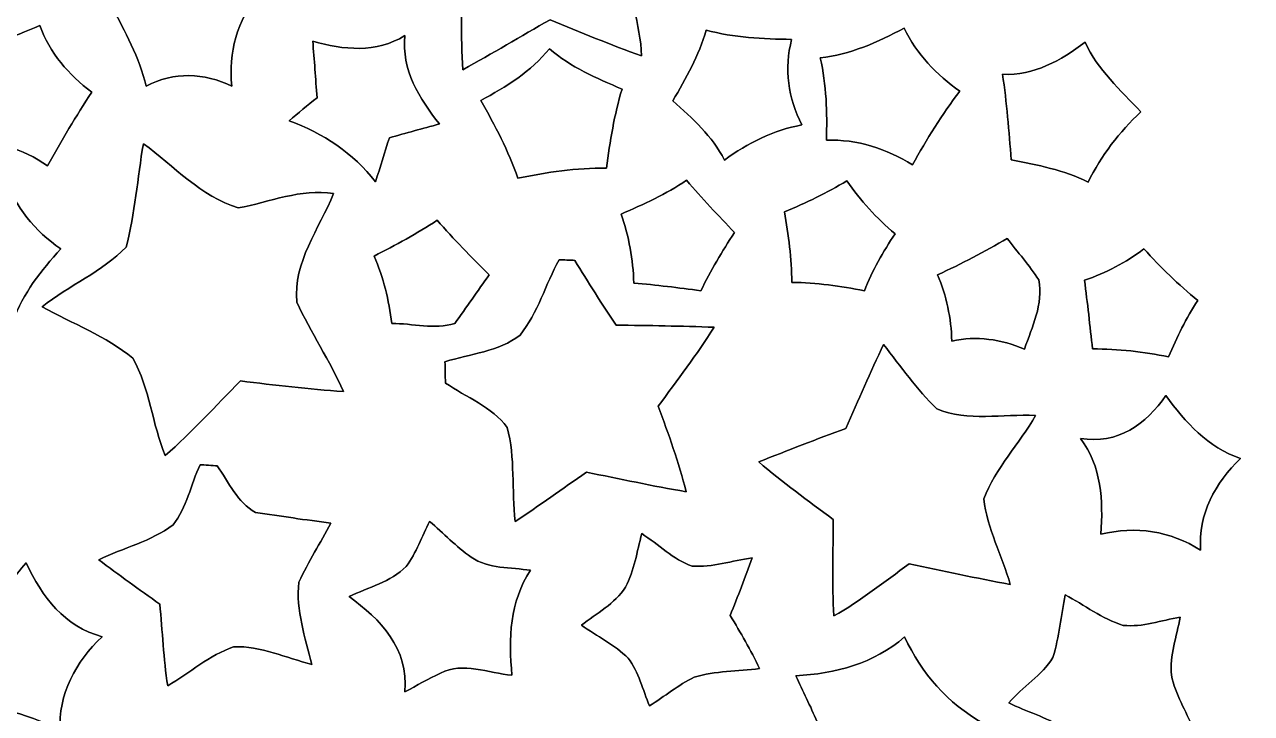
# Model space of a CAD drawing. Header units: centimetres. Extents: x -16.8 to 16.8, y -16.7 to 16.7.
# Drawn here: x -1.34 to 5.19, y -13.62 to -9.95 of the extents above; entities that cross this region are included whole.
import ezdxf

# ---------------------------------------------------------------- set-up
doc = ezdxf.new("R2010")
doc.units = ezdxf.units.CM
doc.header["$MEASUREMENT"] = 0
doc.layers.add('Layer 1', color=7, linetype='Continuous')

msp = doc.modelspace()

# ---------------------------------------------------------------- linework, layer by layer
at = {"layer": 'Layer 1', "color": 7}
for points, knots in [([(-16.77458, 16.66875), (-16.77458, 16.66875), (16.77458, 16.66875), (16.77458, 16.66875), (16.77458, 16.66875), (16.77458, 16.66875), (16.77458, -16.66875), (16.77458, -16.66875), (16.77458, -16.66875), (16.77458, -16.66875), (-16.77458, -16.66875), (-16.77458, -16.66875), (-16.77458, -16.66875), (-16.77458, -16.66875), (-16.77458, 16.66875), (-16.77458, 16.66875), (-16.77458, 16.66875), (-16.77458, 16.66875), (-16.77458, 16.66875), (-16.77458, 16.66875)], [0, 0, 0, 0, 0.1666667, 0.1666667, 0.1666667, 0.1666667, 0.3333333, 0.3333333, 0.3333333, 0.3333333, 0.5, 0.5, 0.5, 0.5, 0.6666667, 0.6666667, 0.6666667, 0.6666667, 1, 1, 1, 1]), ([(1.32362, -8.69809), (1.26189, -8.8579), (1.2005, -9.01771), (1.13947, -9.17787), (1.13947, -9.17787), (0.96837, -9.22091), (0.79375, -9.25654), (0.63324, -9.33168), (0.63324, -9.33168), (0.75283, -9.43963), (0.87383, -9.54687), (0.99483, -9.65412), (0.99483, -9.65412), (0.99378, -9.83227), (0.98425, -10.01254), (0.99766, -10.19104), (0.99766, -10.19104), (1.15429, -10.10567), (1.30634, -10.01254), (1.46191, -9.92505), (1.46191, -9.92505), (1.62313, -9.99102), (1.78435, -10.05946), (1.9491, -10.11767), (1.9491, -10.11767), (1.94239, -9.94763), (1.87784, -9.78641), (1.8669, -9.61778), (1.8669, -9.61778), (1.92229, -9.44562), (2.07398, -9.32639), (2.17346, -9.18034), (2.17346, -9.18034), (1.99919, -9.15353), (1.81328, -9.16623), (1.64818, -9.10766), (1.64818, -9.10766), (1.51412, -8.99442), (1.45239, -8.81839), (1.32362, -8.69809), (1.32362, -8.69809), (1.32362, -8.69809), (1.32362, -8.69809), (1.32362, -8.69809)], [0, 0, 0, 0, 0.0833333, 0.0833333, 0.0833333, 0.0833333, 0.1666667, 0.1666667, 0.1666667, 0.1666667, 0.25, 0.25, 0.25, 0.25, 0.3333333, 0.3333333, 0.3333333, 0.3333333, 0.4166667, 0.4166667, 0.4166667, 0.4166667, 0.5, 0.5, 0.5, 0.5, 0.5833333, 0.5833333, 0.5833333, 0.5833333, 0.6666667, 0.6666667, 0.6666667, 0.6666667, 0.75, 0.75, 0.75, 0.75, 0.8333333, 0.8333333, 0.8333333, 0.8333333, 1, 1, 1, 1]), ([(-0.87277, -9.85026), (-0.80045, -9.98855), (-0.72461, -10.12472), (-0.68792, -10.27853), (-0.68792, -10.27853), (-0.54081, -10.20057), (-0.37959, -10.20763), (-0.23142, -10.27924), (-0.23142, -10.27924), (-0.25329, -10.10038), (-0.20073, -9.92999), (-0.09313, -9.78676), (-0.09313, -9.78676), (-0.25788, -9.75536), (-0.41804, -9.69257), (-0.51894, -9.55075), (-0.51894, -9.55075), (-0.60219, -9.68693), (-0.72602, -9.78853), (-0.87277, -9.85026), (-0.87277, -9.85026), (-0.87277, -9.85026), (-0.87277, -9.85026), (-0.87277, -9.85026)], [0, 0, 0, 0, 0.1428571, 0.1428571, 0.1428571, 0.1428571, 0.2857143, 0.2857143, 0.2857143, 0.2857143, 0.4285714, 0.4285714, 0.4285714, 0.4285714, 0.5714286, 0.5714286, 0.5714286, 0.5714286, 0.7142857, 0.7142857, 0.7142857, 0.7142857, 1, 1, 1, 1]), ([(-1.69933, -10.11237), (-1.67111, -10.27853), (-1.66511, -10.44646), (-1.65806, -10.61473), (-1.65806, -10.61473), (-1.49931, -10.55582), (-1.34444, -10.6105), (-1.21214, -10.70328), (-1.21214, -10.70328), (-1.13983, -10.56816), (-1.0601, -10.43834), (-0.97719, -10.31028), (-0.97719, -10.31028), (-1.10031, -10.21856), (-1.20227, -10.10144), (-1.25413, -9.95539), (-1.25413, -9.95539), (-1.39806, -10.0203), (-1.54834, -10.06828), (-1.69933, -10.11237), (-1.69933, -10.11237), (-1.69933, -10.11237), (-1.69933, -10.11237), (-1.69933, -10.11237)], [0, 0, 0, 0, 0.1428571, 0.1428571, 0.1428571, 0.1428571, 0.2857143, 0.2857143, 0.2857143, 0.2857143, 0.4285714, 0.4285714, 0.4285714, 0.4285714, 0.5714286, 0.5714286, 0.5714286, 0.5714286, 0.7142857, 0.7142857, 0.7142857, 0.7142857, 1, 1, 1, 1]), ([(2.292, -9.98044), (2.25566, -10.1159), (2.18369, -10.2362), (2.11526, -10.3572), (2.11526, -10.3572), (2.22003, -10.44998), (2.32516, -10.54488), (2.38972, -10.67223), (2.38972, -10.67223), (2.51354, -10.58228), (2.65077, -10.51278), (2.80247, -10.48526), (2.80247, -10.48526), (2.72838, -10.34344), (2.70686, -10.18505), (2.74743, -10.02982), (2.74743, -10.02982), (2.59433, -10.02806), (2.44052, -10.0203), (2.292, -9.98044), (2.292, -9.98044), (2.292, -9.98044), (2.292, -9.98044), (2.292, -9.98044)], [0, 0, 0, 0, 0.1428571, 0.1428571, 0.1428571, 0.1428571, 0.2857143, 0.2857143, 0.2857143, 0.2857143, 0.4285714, 0.4285714, 0.4285714, 0.4285714, 0.5714286, 0.5714286, 0.5714286, 0.5714286, 0.7142857, 0.7142857, 0.7142857, 0.7142857, 1, 1, 1, 1]), ([(2.89948, -10.1286), (2.9337, -10.27183), (2.93652, -10.42), (2.93264, -10.56675), (2.93264, -10.56675), (3.09704, -10.56005), (3.25296, -10.61332), (3.3909, -10.69799), (3.3909, -10.69799), (3.46639, -10.56181), (3.54683, -10.42811), (3.64278, -10.3057), (3.64278, -10.3057), (3.51931, -10.21715), (3.41136, -10.10885), (3.34645, -9.96985), (3.34645, -9.96985), (3.20569, -10.04464), (3.05929, -10.11096), (2.89948, -10.1286), (2.89948, -10.1286), (2.89948, -10.1286), (2.89948, -10.1286), (2.89948, -10.1286)], [0, 0, 0, 0, 0.1428571, 0.1428571, 0.1428571, 0.1428571, 0.2857143, 0.2857143, 0.2857143, 0.2857143, 0.4285714, 0.4285714, 0.4285714, 0.4285714, 0.5714286, 0.5714286, 0.5714286, 0.5714286, 0.7142857, 0.7142857, 0.7142857, 0.7142857, 1, 1, 1, 1]), ([(0.19861, -10.03864), (0.20779, -10.14024), (0.21308, -10.23691), (0.22154, -10.34027), (0.22154, -10.34027), (0.17145, -10.38084), (0.12171, -10.42176), (0.07267, -10.46374), (0.07267, -10.46374), (0.25471, -10.52936), (0.41346, -10.63484), (0.53305, -10.78794), (0.53305, -10.78794), (0.55774, -10.70963), (0.58208, -10.63166), (0.60642, -10.5537), (0.60642, -10.5537), (0.69462, -10.5283), (0.78387, -10.50502), (0.87277, -10.47997), (0.87277, -10.47997), (0.76588, -10.34486), (0.67063, -10.1914), (0.68862, -10.00936), (0.68862, -10.00936), (0.53799, -10.10461), (0.3623, -10.08627), (0.19861, -10.03864), (0.19861, -10.03864), (0.19861, -10.03864), (0.19861, -10.03864), (0.19861, -10.03864)], [0, 0, 0, 0, 0.1111111, 0.1111111, 0.1111111, 0.1111111, 0.2222222, 0.2222222, 0.2222222, 0.2222222, 0.3333333, 0.3333333, 0.3333333, 0.3333333, 0.4444444, 0.4444444, 0.4444444, 0.4444444, 0.5555556, 0.5555556, 0.5555556, 0.5555556, 0.6666667, 0.6666667, 0.6666667, 0.6666667, 0.7777778, 0.7777778, 0.7777778, 0.7777778, 1, 1, 1, 1]), ([(3.86997, -10.21539), (3.8922, -10.36638), (3.90419, -10.51877), (3.91654, -10.67153), (3.91654, -10.67153), (4.05553, -10.69869), (4.19735, -10.72444), (4.32506, -10.78971), (4.32506, -10.78971), (4.39667, -10.6493), (4.4898, -10.52195), (4.60657, -10.41576), (4.60657, -10.41576), (4.49721, -10.30041), (4.37762, -10.1914), (4.30883, -10.04499), (4.30883, -10.04499), (4.18112, -10.1413), (4.03754, -10.22385), (3.86997, -10.21539), (3.86997, -10.21539), (3.86997, -10.21539), (3.86997, -10.21539), (3.86997, -10.21539)], [0, 0, 0, 0, 0.1428571, 0.1428571, 0.1428571, 0.1428571, 0.2857143, 0.2857143, 0.2857143, 0.2857143, 0.4285714, 0.4285714, 0.4285714, 0.4285714, 0.5714286, 0.5714286, 0.5714286, 0.5714286, 0.7142857, 0.7142857, 0.7142857, 0.7142857, 1, 1, 1, 1]), ([(1.09291, -10.35544), (1.16875, -10.48808), (1.24072, -10.6232), (1.29011, -10.76925), (1.29011, -10.76925), (1.44498, -10.73609), (1.60232, -10.71421), (1.76142, -10.71492), (1.76142, -10.71492), (1.78118, -10.57275), (1.8034, -10.43129), (1.84467, -10.29406), (1.84467, -10.29406), (1.7078, -10.23691), (1.57198, -10.17693), (1.45838, -10.07992), (1.45838, -10.07992), (1.35961, -10.20022), (1.22872, -10.28277), (1.09291, -10.35544), (1.09291, -10.35544), (1.09291, -10.35544), (1.09291, -10.35544), (1.09291, -10.35544)], [0, 0, 0, 0, 0.1428571, 0.1428571, 0.1428571, 0.1428571, 0.2857143, 0.2857143, 0.2857143, 0.2857143, 0.4285714, 0.4285714, 0.4285714, 0.4285714, 0.5714286, 0.5714286, 0.5714286, 0.5714286, 0.7142857, 0.7142857, 0.7142857, 0.7142857, 1, 1, 1, 1]), ([(-0.70273, -10.5851), (-0.73413, -10.76784), (-0.74648, -10.95587), (-0.79481, -11.13543), (-0.79481, -11.13543), (-0.92181, -11.26702), (-1.09855, -11.33934), (-1.24107, -11.45364), (-1.24107, -11.45364), (-1.08056, -11.54324), (-0.90135, -11.60992), (-0.75812, -11.72739), (-0.75812, -11.72739), (-0.66887, -11.88755), (-0.65581, -12.07735), (-0.58667, -12.24597), (-0.58667, -12.24597), (-0.44485, -12.12144), (-0.31821, -11.98174), (-0.18556, -11.84804), (-0.18556, -11.84804), (-0.00353, -11.87168), (0.17851, -11.89214), (0.36195, -11.90449), (0.36195, -11.90449), (0.29069, -11.74009), (0.18697, -11.59087), (0.1143, -11.42824), (0.1143, -11.42824), (0.09384, -11.2141), (0.23424, -11.03912), (0.30903, -10.85074), (0.30903, -10.85074), (0.13511, -10.82181), (-0.02999, -10.89731), (-0.19791, -10.92659), (-0.19791, -10.92659), (-0.39617, -10.86485), (-0.5401, -10.70504), (-0.70273, -10.5851), (-0.70273, -10.5851), (-0.70273, -10.5851), (-0.70273, -10.5851), (-0.70273, -10.5851)], [0, 0, 0, 0, 0.0833333, 0.0833333, 0.0833333, 0.0833333, 0.1666667, 0.1666667, 0.1666667, 0.1666667, 0.25, 0.25, 0.25, 0.25, 0.3333333, 0.3333333, 0.3333333, 0.3333333, 0.4166667, 0.4166667, 0.4166667, 0.4166667, 0.5, 0.5, 0.5, 0.5, 0.5833333, 0.5833333, 0.5833333, 0.5833333, 0.6666667, 0.6666667, 0.6666667, 0.6666667, 0.75, 0.75, 0.75, 0.75, 0.8333333, 0.8333333, 0.8333333, 0.8333333, 1, 1, 1, 1]), ([(-1.65453, -10.9474), (-1.72932, -10.93682), (-1.80411, -10.92623), (-1.87889, -10.91671), (-1.87889, -10.91671), (-1.85808, -11.09627), (-1.85491, -11.2776), (-1.87325, -11.45752), (-1.87325, -11.45752), (-1.79776, -11.43388), (-1.72261, -11.40919), (-1.64747, -11.38414), (-1.64747, -11.38414), (-1.56563, -11.43494), (-1.48308, -11.48503), (-1.39735, -11.52948), (-1.39735, -11.52948), (-1.34267, -11.38167), (-1.24672, -11.25961), (-1.14229, -11.14531), (-1.14229, -11.14531), (-1.28023, -11.05182), (-1.38465, -10.91988), (-1.43933, -10.76219), (-1.43933, -10.76219), (-1.51271, -10.82216), (-1.58256, -10.88566), (-1.65453, -10.9474), (-1.65453, -10.9474), (-1.65453, -10.9474), (-1.65453, -10.9474), (-1.65453, -10.9474)], [0, 0, 0, 0, 0.1111111, 0.1111111, 0.1111111, 0.1111111, 0.2222222, 0.2222222, 0.2222222, 0.2222222, 0.3333333, 0.3333333, 0.3333333, 0.3333333, 0.4444444, 0.4444444, 0.4444444, 0.4444444, 0.5555556, 0.5555556, 0.5555556, 0.5555556, 0.6666667, 0.6666667, 0.6666667, 0.6666667, 0.7777778, 0.7777778, 0.7777778, 0.7777778, 1, 1, 1, 1]), ([(1.83938, -10.95975), (1.88172, -11.07757), (1.90288, -11.20175), (1.90782, -11.32699), (1.90782, -11.32699), (2.02636, -11.33792), (2.14595, -11.35133), (2.26413, -11.36862), (2.26413, -11.36862), (2.3174, -11.26137), (2.37666, -11.1573), (2.44404, -11.05853), (2.44404, -11.05853), (2.35726, -10.96716), (2.27048, -10.87579), (2.18828, -10.78018), (2.18828, -10.78018), (2.07927, -10.85321), (1.95968, -10.90824), (1.83938, -10.95975), (1.83938, -10.95975), (1.83938, -10.95975), (1.83938, -10.95975), (1.83938, -10.95975)], [0, 0, 0, 0, 0.1428571, 0.1428571, 0.1428571, 0.1428571, 0.2857143, 0.2857143, 0.2857143, 0.2857143, 0.4285714, 0.4285714, 0.4285714, 0.4285714, 0.5714286, 0.5714286, 0.5714286, 0.5714286, 0.7142857, 0.7142857, 0.7142857, 0.7142857, 1, 1, 1, 1]), ([(2.70898, -10.9474), (2.73156, -11.07158), (2.74673, -11.19681), (2.74884, -11.32346), (2.74884, -11.32346), (2.87867, -11.32487), (3.00743, -11.34357), (3.13514, -11.36826), (3.13514, -11.36826), (3.17676, -11.26067), (3.23427, -11.16048), (3.29777, -11.06452), (3.29777, -11.06452), (3.2004, -10.98162), (3.11326, -10.88813), (3.0413, -10.78265), (3.0413, -10.78265), (2.93511, -10.84615), (2.82399, -10.90154), (2.70898, -10.9474), (2.70898, -10.9474), (2.70898, -10.9474), (2.70898, -10.9474), (2.70898, -10.9474)], [0, 0, 0, 0, 0.1428571, 0.1428571, 0.1428571, 0.1428571, 0.2857143, 0.2857143, 0.2857143, 0.2857143, 0.4285714, 0.4285714, 0.4285714, 0.4285714, 0.5714286, 0.5714286, 0.5714286, 0.5714286, 0.7142857, 0.7142857, 0.7142857, 0.7142857, 1, 1, 1, 1]), ([(0.52564, -11.18341), (0.57432, -11.29771), (0.60466, -11.41801), (0.61948, -11.54218), (0.61948, -11.54218), (0.73025, -11.54148), (0.84702, -11.57605), (0.95426, -11.54218), (0.95426, -11.54218), (1.01776, -11.45681), (1.07597, -11.36932), (1.13771, -11.28289), (1.13771, -11.28289), (1.04281, -11.18799), (0.94827, -11.0938), (0.86078, -10.99256), (0.86078, -10.99256), (0.75424, -11.06487), (0.63994, -11.12414), (0.52564, -11.18341), (0.52564, -11.18341), (0.52564, -11.18341), (0.52564, -11.18341), (0.52564, -11.18341)], [0, 0, 0, 0, 0.1428571, 0.1428571, 0.1428571, 0.1428571, 0.2857143, 0.2857143, 0.2857143, 0.2857143, 0.4285714, 0.4285714, 0.4285714, 0.4285714, 0.5714286, 0.5714286, 0.5714286, 0.5714286, 0.7142857, 0.7142857, 0.7142857, 0.7142857, 1, 1, 1, 1]), ([(3.5246, -11.28324), (3.57258, -11.39472), (3.59586, -11.51467), (3.6001, -11.63602), (3.6001, -11.63602), (3.73062, -11.60639), (3.86362, -11.62685), (3.98639, -11.67871), (3.98639, -11.67871), (4.02731, -11.56018), (4.08728, -11.44058), (4.06259, -11.31076), (4.06259, -11.31076), (4.01249, -11.23244), (3.95041, -11.1633), (3.89502, -11.08922), (3.89502, -11.08922), (3.77507, -11.16048), (3.65125, -11.22433), (3.5246, -11.28324), (3.5246, -11.28324), (3.5246, -11.28324), (3.5246, -11.28324), (3.5246, -11.28324)], [0, 0, 0, 0, 0.1428571, 0.1428571, 0.1428571, 0.1428571, 0.2857143, 0.2857143, 0.2857143, 0.2857143, 0.4285714, 0.4285714, 0.4285714, 0.4285714, 0.5714286, 0.5714286, 0.5714286, 0.5714286, 0.7142857, 0.7142857, 0.7142857, 0.7142857, 1, 1, 1, 1]), ([(4.30565, -11.31217), (4.32259, -11.43353), (4.33458, -11.55559), (4.34904, -11.678), (4.34904, -11.678), (4.48522, -11.67659), (4.62033, -11.69353), (4.75368, -11.71998), (4.75368, -11.71998), (4.79778, -11.61486), (4.84646, -11.51396), (4.90926, -11.41942), (4.90926, -11.41942), (4.8066, -11.33546), (4.71029, -11.24373), (4.62209, -11.14496), (4.62209, -11.14496), (4.5272, -11.21833), (4.41889, -11.27301), (4.30565, -11.31217), (4.30565, -11.31217), (4.30565, -11.31217), (4.30565, -11.31217), (4.30565, -11.31217)], [0, 0, 0, 0, 0.1428571, 0.1428571, 0.1428571, 0.1428571, 0.2857143, 0.2857143, 0.2857143, 0.2857143, 0.4285714, 0.4285714, 0.4285714, 0.4285714, 0.5714286, 0.5714286, 0.5714286, 0.5714286, 0.7142857, 0.7142857, 0.7142857, 0.7142857, 1, 1, 1, 1]), ([(1.50989, -11.20316), (1.43792, -11.33404), (1.39735, -11.48609), (1.3021, -11.60392), (1.3021, -11.60392), (1.18851, -11.69282), (1.03681, -11.70376), (0.90241, -11.74609), (0.90241, -11.74609), (0.90311, -11.78348), (0.90382, -11.82123), (0.90487, -11.85933), (0.90487, -11.85933), (1.01494, -11.93518), (1.15217, -11.98527), (1.23402, -12.09569), (1.23402, -12.09569), (1.27706, -12.25832), (1.25659, -12.42907), (1.27635, -12.59628), (1.27635, -12.59628), (1.40476, -12.51232), (1.52859, -12.42166), (1.65488, -12.33452), (1.65488, -12.33452), (1.83197, -12.36804), (2.00766, -12.40896), (2.18616, -12.43789), (2.18616, -12.43789), (2.14595, -12.28337), (2.09338, -12.13238), (2.03764, -11.98316), (2.03764, -11.98316), (2.13783, -11.84346), (2.24331, -11.70764), (2.33504, -11.56229), (2.33504, -11.56229), (2.16112, -11.55629), (1.98614, -11.55277), (1.81292, -11.55136), (1.81292, -11.55136), (1.73637, -11.43847), (1.66476, -11.32134), (1.59314, -11.20634), (1.59314, -11.20634), (1.57233, -11.20563), (1.5307, -11.20387), (1.50989, -11.20316), (1.50989, -11.20316), (1.50989, -11.20316), (1.50989, -11.20316), (1.50989, -11.20316)], [0, 0, 0, 0, 0.0714286, 0.0714286, 0.0714286, 0.0714286, 0.1428571, 0.1428571, 0.1428571, 0.1428571, 0.2142857, 0.2142857, 0.2142857, 0.2142857, 0.2857143, 0.2857143, 0.2857143, 0.2857143, 0.3571429, 0.3571429, 0.3571429, 0.3571429, 0.4285714, 0.4285714, 0.4285714, 0.4285714, 0.5, 0.5, 0.5, 0.5, 0.5714286, 0.5714286, 0.5714286, 0.5714286, 0.6428571, 0.6428571, 0.6428571, 0.6428571, 0.7142857, 0.7142857, 0.7142857, 0.7142857, 0.7857143, 0.7857143, 0.7857143, 0.7857143, 0.8571429, 0.8571429, 0.8571429, 0.8571429, 1, 1, 1, 1]), ([(3.03601, -12.10063), (2.88078, -12.15849), (2.72591, -12.21775), (2.5721, -12.27984), (2.5721, -12.27984), (2.69981, -12.38709), (2.83386, -12.48692), (2.96862, -12.5857), (2.96862, -12.5857), (2.96898, -12.75574), (2.96086, -12.9286), (2.97286, -13.0997), (2.97286, -13.0997), (3.11467, -13.01962), (3.24132, -12.91696), (3.37326, -12.82241), (3.37326, -12.82241), (3.55212, -12.8591), (3.73098, -12.89861), (3.91125, -12.93178), (3.91125, -12.93178), (3.86786, -12.77902), (3.78777, -12.63474), (3.77049, -12.47563), (3.77049, -12.47563), (3.83117, -12.31124), (3.96099, -12.18459), (4.04495, -12.03219), (4.04495, -12.03219), (3.87103, -12.02373), (3.68476, -12.06465), (3.52037, -11.99762), (3.52037, -11.99762), (3.41348, -11.89355), (3.32775, -11.77114), (3.23709, -11.65366), (3.23709, -11.65366), (3.16689, -11.80112), (3.10127, -11.9507), (3.03601, -12.10063), (3.03601, -12.10063), (3.03601, -12.10063), (3.03601, -12.10063), (3.03601, -12.10063)], [0, 0, 0, 0, 0.0833333, 0.0833333, 0.0833333, 0.0833333, 0.1666667, 0.1666667, 0.1666667, 0.1666667, 0.25, 0.25, 0.25, 0.25, 0.3333333, 0.3333333, 0.3333333, 0.3333333, 0.4166667, 0.4166667, 0.4166667, 0.4166667, 0.5, 0.5, 0.5, 0.5, 0.5833333, 0.5833333, 0.5833333, 0.5833333, 0.6666667, 0.6666667, 0.6666667, 0.6666667, 0.75, 0.75, 0.75, 0.75, 0.8333333, 0.8333333, 0.8333333, 0.8333333, 1, 1, 1, 1]), ([(4.28449, -12.1539), (4.39702, -12.30383), (4.40584, -12.48516), (4.39314, -12.66472), (4.39314, -12.66472), (4.578, -12.61851), (4.76285, -12.64779), (4.92407, -12.74904), (4.92407, -12.74904), (4.91067, -12.55713), (5.00168, -12.39061), (5.13644, -12.2615), (5.13644, -12.2615), (4.96323, -12.20294), (4.84223, -12.06853), (4.73851, -11.9253), (4.73851, -11.9253), (4.63726, -12.07841), (4.48063, -12.18812), (4.28449, -12.1539), (4.28449, -12.1539), (4.28449, -12.1539), (4.28449, -12.1539), (4.28449, -12.1539)], [0, 0, 0, 0, 0.1428571, 0.1428571, 0.1428571, 0.1428571, 0.2857143, 0.2857143, 0.2857143, 0.2857143, 0.4285714, 0.4285714, 0.4285714, 0.4285714, 0.5714286, 0.5714286, 0.5714286, 0.5714286, 0.7142857, 0.7142857, 0.7142857, 0.7142857, 1, 1, 1, 1]), ([(-0.40111, -12.29431), (-0.4505, -12.39979), (-0.47096, -12.52255), (-0.54469, -12.61498), (-0.54469, -12.61498), (-0.66146, -12.70282), (-0.80998, -12.73669), (-0.94015, -12.80089), (-0.94015, -12.80089), (-0.83291, -12.88027), (-0.72496, -12.95964), (-0.61524, -13.0362), (-0.61524, -13.0362), (-0.60113, -13.18119), (-0.59584, -13.32724), (-0.57291, -13.47117), (-0.57291, -13.47117), (-0.45614, -13.40309), (-0.35137, -13.30854), (-0.22225, -13.26374), (-0.22225, -13.26374), (-0.07832, -13.25845), (0.05644, -13.32336), (0.19403, -13.35758), (0.19403, -13.35758), (0.15875, -13.21364), (0.10795, -13.06971), (0.12488, -12.91908), (0.12488, -12.91908), (0.17533, -12.81077), (0.23883, -12.70988), (0.29563, -12.60546), (0.29563, -12.60546), (0.16122, -12.58817), (0.02752, -12.56877), (-0.10548, -12.54795), (-0.10548, -12.54795), (-0.20355, -12.49715), (-0.2473, -12.38568), (-0.31009, -12.30066), (-0.31009, -12.30066), (-0.33302, -12.29889), (-0.37853, -12.29572), (-0.40111, -12.29431), (-0.40111, -12.29431), (-0.40111, -12.29431), (-0.40111, -12.29431), (-0.40111, -12.29431)], [0, 0, 0, 0, 0.0769231, 0.0769231, 0.0769231, 0.0769231, 0.1538462, 0.1538462, 0.1538462, 0.1538462, 0.2307692, 0.2307692, 0.2307692, 0.2307692, 0.3076923, 0.3076923, 0.3076923, 0.3076923, 0.3846154, 0.3846154, 0.3846154, 0.3846154, 0.4615385, 0.4615385, 0.4615385, 0.4615385, 0.5384615, 0.5384615, 0.5384615, 0.5384615, 0.6153846, 0.6153846, 0.6153846, 0.6153846, 0.6923077, 0.6923077, 0.6923077, 0.6923077, 0.7692308, 0.7692308, 0.7692308, 0.7692308, 0.8461538, 0.8461538, 0.8461538, 0.8461538, 1, 1, 1, 1]), ([(0.82021, -12.59593), (0.7807, -12.67636), (0.75001, -12.76279), (0.69603, -12.83547), (0.69603, -12.83547), (0.61348, -12.91837), (0.49495, -12.94765), (0.39194, -12.99633), (0.39194, -12.99633), (0.55915, -13.11663), (0.71014, -13.27362), (0.68933, -13.50292), (0.68933, -13.50292), (0.75247, -13.47011), (0.81421, -13.43484), (0.87842, -13.4045), (0.87842, -13.4045), (0.99871, -13.34241), (1.13383, -13.4045), (1.25906, -13.41508), (1.25906, -13.41508), (1.24072, -13.22211), (1.24636, -13.02279), (1.35819, -12.85663), (1.35819, -12.85663), (1.25201, -12.84041), (1.13453, -12.84993), (1.04211, -12.78643), (1.04211, -12.78643), (0.96167, -12.73034), (0.89464, -12.65873), (0.82021, -12.59593), (0.82021, -12.59593), (0.82021, -12.59593), (0.82021, -12.59593), (0.82021, -12.59593)], [0, 0, 0, 0, 0.1, 0.1, 0.1, 0.1, 0.2, 0.2, 0.2, 0.2, 0.3, 0.3, 0.3, 0.3, 0.4, 0.4, 0.4, 0.4, 0.5, 0.5, 0.5, 0.5, 0.6, 0.6, 0.6, 0.6, 0.7, 0.7, 0.7, 0.7, 0.8, 0.8, 0.8, 0.8, 1, 1, 1, 1]), ([(1.95016, -12.66119), (1.92405, -12.7568), (1.91029, -12.85734), (1.86373, -12.94624), (1.86373, -12.94624), (1.80658, -13.03479), (1.70956, -13.08594), (1.62842, -13.14944), (1.62842, -13.14944), (1.71168, -13.20729), (1.80481, -13.25316), (1.87819, -13.32442), (1.87819, -13.32442), (1.93287, -13.39991), (1.9558, -13.49269), (1.99108, -13.57842), (1.99108, -13.57842), (2.07116, -13.52867), (2.14383, -13.46623), (2.2292, -13.42602), (2.2292, -13.42602), (2.34033, -13.39003), (2.46133, -13.39638), (2.57634, -13.3791), (2.57634, -13.3791), (2.52942, -13.28208), (2.4765, -13.1886), (2.42006, -13.09723), (2.42006, -13.09723), (2.46098, -12.99527), (2.5019, -12.89367), (2.53718, -12.78996), (2.53718, -12.78996), (2.43099, -12.80513), (2.32586, -12.84182), (2.21791, -12.83441), (2.21791, -12.83441), (2.11702, -12.79807), (2.03835, -12.71834), (1.95016, -12.66119), (1.95016, -12.66119), (1.95016, -12.66119), (1.95016, -12.66119), (1.95016, -12.66119)], [0, 0, 0, 0, 0.0833333, 0.0833333, 0.0833333, 0.0833333, 0.1666667, 0.1666667, 0.1666667, 0.1666667, 0.25, 0.25, 0.25, 0.25, 0.3333333, 0.3333333, 0.3333333, 0.3333333, 0.4166667, 0.4166667, 0.4166667, 0.4166667, 0.5, 0.5, 0.5, 0.5, 0.5833333, 0.5833333, 0.5833333, 0.5833333, 0.6666667, 0.6666667, 0.6666667, 0.6666667, 0.75, 0.75, 0.75, 0.75, 0.8333333, 0.8333333, 0.8333333, 0.8333333, 1, 1, 1, 1]), ([(-1.52859, -13.03373), (-1.62384, -13.06795), (-1.72826, -13.05807), (-1.82739, -13.06936), (-1.82739, -13.06936), (-1.79176, -13.14203), (-1.75189, -13.21259), (-1.72014, -13.28737), (-1.72014, -13.28737), (-1.66723, -13.39462), (-1.72403, -13.51139), (-1.74343, -13.61969), (-1.74343, -13.61969), (-1.53494, -13.56042), (-1.32891, -13.60629), (-1.14759, -13.71388), (-1.14759, -13.71388), (-1.15464, -13.51597), (-1.06398, -13.34276), (-0.92181, -13.21047), (-0.92181, -13.21047), (-1.12113, -13.15685), (-1.24319, -12.99739), (-1.3268, -12.81712), (-1.3268, -12.81712), (-1.39241, -12.8905), (-1.44498, -12.9794), (-1.52859, -13.03373), (-1.52859, -13.03373), (-1.52859, -13.03373), (-1.52859, -13.03373), (-1.52859, -13.03373)], [0, 0, 0, 0, 0.1111111, 0.1111111, 0.1111111, 0.1111111, 0.2222222, 0.2222222, 0.2222222, 0.2222222, 0.3333333, 0.3333333, 0.3333333, 0.3333333, 0.4444444, 0.4444444, 0.4444444, 0.4444444, 0.5555556, 0.5555556, 0.5555556, 0.5555556, 0.6666667, 0.6666667, 0.6666667, 0.6666667, 0.7777778, 0.7777778, 0.7777778, 0.7777778, 1, 1, 1, 1]), ([(4.20299, -12.98681), (4.18253, -13.09864), (4.17089, -13.21047), (4.13808, -13.32054), (4.13808, -13.32054), (4.07987, -13.4172), (3.97616, -13.47682), (3.90384, -13.56254), (3.90384, -13.56254), (3.99768, -13.61017), (4.10175, -13.63557), (4.18888, -13.6973), (4.18888, -13.6973), (4.24356, -13.78091), (4.27531, -13.87651), (4.31482, -13.96788), (4.31482, -13.96788), (4.47499, -13.82289), (4.65173, -13.68707), (4.88527, -13.69977), (4.88527, -13.69977), (4.8454, -13.60523), (4.78931, -13.51633), (4.7685, -13.41543), (4.7685, -13.41543), (4.75968, -13.30995), (4.79672, -13.208), (4.81577, -13.1064), (4.81577, -13.1064), (4.71523, -13.12227), (4.61504, -13.16073), (4.51238, -13.14979), (4.51238, -13.14979), (4.39984, -13.11557), (4.30565, -13.04149), (4.20299, -12.98681), (4.20299, -12.98681), (4.20299, -12.98681), (4.20299, -12.98681), (4.20299, -12.98681)], [0, 0, 0, 0, 0.0909091, 0.0909091, 0.0909091, 0.0909091, 0.1818182, 0.1818182, 0.1818182, 0.1818182, 0.2727273, 0.2727273, 0.2727273, 0.2727273, 0.3636364, 0.3636364, 0.3636364, 0.3636364, 0.4545455, 0.4545455, 0.4545455, 0.4545455, 0.5454545, 0.5454545, 0.5454545, 0.5454545, 0.6363636, 0.6363636, 0.6363636, 0.6363636, 0.7272727, 0.7272727, 0.7272727, 0.7272727, 0.8181818, 0.8181818, 0.8181818, 0.8181818, 1, 1, 1, 1]), ([(2.76931, -13.4179), (2.80635, -13.49975), (2.84868, -13.57947), (2.88255, -13.66308), (2.88255, -13.66308), (2.94746, -13.79573), (2.85468, -13.93437), (2.83351, -14.06666), (2.83351, -14.06666), (2.94005, -14.04267), (3.04588, -14.0141), (3.15172, -13.98623), (3.15172, -13.98623), (3.25085, -14.05961), (3.35104, -14.13475), (3.45193, -14.20707), (3.45193, -14.20707), (3.47874, -14.09382), (3.47521, -13.96894), (3.53272, -13.86664), (3.53272, -13.86664), (3.59833, -13.78832), (3.68617, -13.73329), (3.76555, -13.67049), (3.76555, -13.67049), (3.57752, -13.56501), (3.43923, -13.40556), (3.34857, -13.21153), (3.34857, -13.21153), (3.18488, -13.35193), (2.98132, -13.40838), (2.76931, -13.4179), (2.76931, -13.4179), (2.76931, -13.4179), (2.76931, -13.4179), (2.76931, -13.4179)], [0, 0, 0, 0, 0.1, 0.1, 0.1, 0.1, 0.2, 0.2, 0.2, 0.2, 0.3, 0.3, 0.3, 0.3, 0.4, 0.4, 0.4, 0.4, 0.5, 0.5, 0.5, 0.5, 0.6, 0.6, 0.6, 0.6, 0.7, 0.7, 0.7, 0.7, 0.8, 0.8, 0.8, 0.8, 1, 1, 1, 1])]:
    msp.add_open_spline(points, degree=3, knots=knots, dxfattribs=at)
at = {"layer": 'Layer 1', "color": 251}
for points, knots in [([(1.32362, -8.69809), (1.45239, -8.81839), (1.51412, -8.99442), (1.64818, -9.10766), (1.64818, -9.10766), (1.81328, -9.16623), (1.99919, -9.15353), (2.17346, -9.18034), (2.17346, -9.18034), (2.07398, -9.32639), (1.92229, -9.44562), (1.8669, -9.61778), (1.8669, -9.61778), (1.87784, -9.78641), (1.94239, -9.94763), (1.9491, -10.11767), (1.9491, -10.11767), (1.78435, -10.05946), (1.62313, -9.99102), (1.46191, -9.92505), (1.46191, -9.92505), (1.30634, -10.01254), (1.15429, -10.10567), (0.99766, -10.19104), (0.99766, -10.19104), (0.98425, -10.01254), (0.99378, -9.83227), (0.99483, -9.65412), (0.99483, -9.65412), (0.87383, -9.54687), (0.75283, -9.43963), (0.63324, -9.33168), (0.63324, -9.33168), (0.79375, -9.25654), (0.96837, -9.22091), (1.13947, -9.17787), (1.13947, -9.17787), (1.2005, -9.01771), (1.26189, -8.8579), (1.32362, -8.69809)], [0, 0, 0, 0, 0.0909091, 0.0909091, 0.0909091, 0.0909091, 0.1818182, 0.1818182, 0.1818182, 0.1818182, 0.2727273, 0.2727273, 0.2727273, 0.2727273, 0.3636364, 0.3636364, 0.3636364, 0.3636364, 0.4545455, 0.4545455, 0.4545455, 0.4545455, 0.5454545, 0.5454545, 0.5454545, 0.5454545, 0.6363636, 0.6363636, 0.6363636, 0.6363636, 0.7272727, 0.7272727, 0.7272727, 0.7272727, 0.8181818, 0.8181818, 0.8181818, 0.8181818, 1, 1, 1, 1]), ([(-0.87277, -9.85026), (-0.72602, -9.78853), (-0.60219, -9.68693), (-0.51894, -9.55075), (-0.51894, -9.55075), (-0.41804, -9.69257), (-0.25788, -9.75536), (-0.09313, -9.78676), (-0.09313, -9.78676), (-0.20073, -9.92999), (-0.25329, -10.10038), (-0.23142, -10.27924), (-0.23142, -10.27924), (-0.37959, -10.20763), (-0.54081, -10.20057), (-0.68792, -10.27853), (-0.68792, -10.27853), (-0.72461, -10.12472), (-0.80045, -9.98855), (-0.87277, -9.85026)], [0, 0, 0, 0, 0.1666667, 0.1666667, 0.1666667, 0.1666667, 0.3333333, 0.3333333, 0.3333333, 0.3333333, 0.5, 0.5, 0.5, 0.5, 0.6666667, 0.6666667, 0.6666667, 0.6666667, 1, 1, 1, 1]), ([(-1.69933, -10.11237), (-1.54834, -10.06828), (-1.39806, -10.0203), (-1.25413, -9.95539), (-1.25413, -9.95539), (-1.20227, -10.10144), (-1.10031, -10.21856), (-0.97719, -10.31028), (-0.97719, -10.31028), (-1.0601, -10.43834), (-1.13983, -10.56816), (-1.21214, -10.70328), (-1.21214, -10.70328), (-1.34444, -10.6105), (-1.49931, -10.55582), (-1.65806, -10.61473), (-1.65806, -10.61473), (-1.66511, -10.44646), (-1.67111, -10.27853), (-1.69933, -10.11237)], [0, 0, 0, 0, 0.1666667, 0.1666667, 0.1666667, 0.1666667, 0.3333333, 0.3333333, 0.3333333, 0.3333333, 0.5, 0.5, 0.5, 0.5, 0.6666667, 0.6666667, 0.6666667, 0.6666667, 1, 1, 1, 1]), ([(2.292, -9.98044), (2.44052, -10.0203), (2.59433, -10.02806), (2.74743, -10.02982), (2.74743, -10.02982), (2.70686, -10.18505), (2.72838, -10.34344), (2.80247, -10.48526), (2.80247, -10.48526), (2.65077, -10.51278), (2.51354, -10.58228), (2.38972, -10.67223), (2.38972, -10.67223), (2.32516, -10.54488), (2.22003, -10.44998), (2.11526, -10.3572), (2.11526, -10.3572), (2.18369, -10.2362), (2.25566, -10.1159), (2.292, -9.98044)], [0, 0, 0, 0, 0.1666667, 0.1666667, 0.1666667, 0.1666667, 0.3333333, 0.3333333, 0.3333333, 0.3333333, 0.5, 0.5, 0.5, 0.5, 0.6666667, 0.6666667, 0.6666667, 0.6666667, 1, 1, 1, 1]), ([(2.89948, -10.1286), (3.05929, -10.11096), (3.20569, -10.04464), (3.34645, -9.96985), (3.34645, -9.96985), (3.41136, -10.10885), (3.51931, -10.21715), (3.64278, -10.3057), (3.64278, -10.3057), (3.54683, -10.42811), (3.46639, -10.56181), (3.3909, -10.69799), (3.3909, -10.69799), (3.25296, -10.61332), (3.09704, -10.56005), (2.93264, -10.56675), (2.93264, -10.56675), (2.93652, -10.42), (2.9337, -10.27183), (2.89948, -10.1286)], [0, 0, 0, 0, 0.1666667, 0.1666667, 0.1666667, 0.1666667, 0.3333333, 0.3333333, 0.3333333, 0.3333333, 0.5, 0.5, 0.5, 0.5, 0.6666667, 0.6666667, 0.6666667, 0.6666667, 1, 1, 1, 1]), ([(0.19861, -10.03864), (0.3623, -10.08627), (0.53799, -10.10461), (0.68862, -10.00936), (0.68862, -10.00936), (0.67063, -10.1914), (0.76588, -10.34486), (0.87277, -10.47997), (0.87277, -10.47997), (0.78387, -10.50502), (0.69462, -10.5283), (0.60642, -10.5537), (0.60642, -10.5537), (0.58208, -10.63166), (0.55774, -10.70963), (0.53305, -10.78794), (0.53305, -10.78794), (0.41346, -10.63484), (0.25471, -10.52936), (0.07267, -10.46374), (0.07267, -10.46374), (0.12171, -10.42176), (0.17145, -10.38084), (0.22154, -10.34027), (0.22154, -10.34027), (0.21308, -10.23691), (0.20779, -10.14024), (0.19861, -10.03864)], [0, 0, 0, 0, 0.125, 0.125, 0.125, 0.125, 0.25, 0.25, 0.25, 0.25, 0.375, 0.375, 0.375, 0.375, 0.5, 0.5, 0.5, 0.5, 0.625, 0.625, 0.625, 0.625, 0.75, 0.75, 0.75, 0.75, 1, 1, 1, 1]), ([(3.86997, -10.21539), (4.03754, -10.22385), (4.18112, -10.1413), (4.30883, -10.04499), (4.30883, -10.04499), (4.37762, -10.1914), (4.49721, -10.30041), (4.60657, -10.41576), (4.60657, -10.41576), (4.4898, -10.52195), (4.39667, -10.6493), (4.32506, -10.78971), (4.32506, -10.78971), (4.19735, -10.72444), (4.05553, -10.69869), (3.91654, -10.67153), (3.91654, -10.67153), (3.90419, -10.51877), (3.8922, -10.36638), (3.86997, -10.21539)], [0, 0, 0, 0, 0.1666667, 0.1666667, 0.1666667, 0.1666667, 0.3333333, 0.3333333, 0.3333333, 0.3333333, 0.5, 0.5, 0.5, 0.5, 0.6666667, 0.6666667, 0.6666667, 0.6666667, 1, 1, 1, 1]), ([(1.09291, -10.35544), (1.22872, -10.28277), (1.35961, -10.20022), (1.45838, -10.07992), (1.45838, -10.07992), (1.57198, -10.17693), (1.7078, -10.23691), (1.84467, -10.29406), (1.84467, -10.29406), (1.8034, -10.43129), (1.78118, -10.57275), (1.76142, -10.71492), (1.76142, -10.71492), (1.60232, -10.71421), (1.44498, -10.73609), (1.29011, -10.76925), (1.29011, -10.76925), (1.24072, -10.6232), (1.16875, -10.48808), (1.09291, -10.35544)], [0, 0, 0, 0, 0.1666667, 0.1666667, 0.1666667, 0.1666667, 0.3333333, 0.3333333, 0.3333333, 0.3333333, 0.5, 0.5, 0.5, 0.5, 0.6666667, 0.6666667, 0.6666667, 0.6666667, 1, 1, 1, 1]), ([(-0.70273, -10.5851), (-0.5401, -10.70504), (-0.39617, -10.86485), (-0.19791, -10.92659), (-0.19791, -10.92659), (-0.02999, -10.89731), (0.13511, -10.82181), (0.30903, -10.85074), (0.30903, -10.85074), (0.23424, -11.03912), (0.09384, -11.2141), (0.1143, -11.42824), (0.1143, -11.42824), (0.18697, -11.59087), (0.29069, -11.74009), (0.36195, -11.90449), (0.36195, -11.90449), (0.17851, -11.89214), (-0.00353, -11.87168), (-0.18556, -11.84804), (-0.18556, -11.84804), (-0.31821, -11.98174), (-0.44485, -12.12144), (-0.58667, -12.24597), (-0.58667, -12.24597), (-0.65581, -12.07735), (-0.66887, -11.88755), (-0.75812, -11.72739), (-0.75812, -11.72739), (-0.90135, -11.60992), (-1.08056, -11.54324), (-1.24107, -11.45364), (-1.24107, -11.45364), (-1.09855, -11.33934), (-0.92181, -11.26702), (-0.79481, -11.13543), (-0.79481, -11.13543), (-0.74648, -10.95587), (-0.73413, -10.76784), (-0.70273, -10.5851)], [0, 0, 0, 0, 0.0909091, 0.0909091, 0.0909091, 0.0909091, 0.1818182, 0.1818182, 0.1818182, 0.1818182, 0.2727273, 0.2727273, 0.2727273, 0.2727273, 0.3636364, 0.3636364, 0.3636364, 0.3636364, 0.4545455, 0.4545455, 0.4545455, 0.4545455, 0.5454545, 0.5454545, 0.5454545, 0.5454545, 0.6363636, 0.6363636, 0.6363636, 0.6363636, 0.7272727, 0.7272727, 0.7272727, 0.7272727, 0.8181818, 0.8181818, 0.8181818, 0.8181818, 1, 1, 1, 1]), ([(-1.65453, -10.9474), (-1.58256, -10.88566), (-1.51271, -10.82216), (-1.43933, -10.76219), (-1.43933, -10.76219), (-1.38465, -10.91988), (-1.28023, -11.05182), (-1.14229, -11.14531), (-1.14229, -11.14531), (-1.24672, -11.25961), (-1.34267, -11.38167), (-1.39735, -11.52948), (-1.39735, -11.52948), (-1.48308, -11.48503), (-1.56563, -11.43494), (-1.64747, -11.38414), (-1.64747, -11.38414), (-1.72261, -11.40919), (-1.79776, -11.43388), (-1.87325, -11.45752), (-1.87325, -11.45752), (-1.85491, -11.2776), (-1.85808, -11.09627), (-1.87889, -10.91671), (-1.87889, -10.91671), (-1.80411, -10.92623), (-1.72932, -10.93682), (-1.65453, -10.9474)], [0, 0, 0, 0, 0.125, 0.125, 0.125, 0.125, 0.25, 0.25, 0.25, 0.25, 0.375, 0.375, 0.375, 0.375, 0.5, 0.5, 0.5, 0.5, 0.625, 0.625, 0.625, 0.625, 0.75, 0.75, 0.75, 0.75, 1, 1, 1, 1]), ([(1.83938, -10.95975), (1.95968, -10.90824), (2.07927, -10.85321), (2.18828, -10.78018), (2.18828, -10.78018), (2.27048, -10.87579), (2.35726, -10.96716), (2.44404, -11.05853), (2.44404, -11.05853), (2.37666, -11.1573), (2.3174, -11.26137), (2.26413, -11.36862), (2.26413, -11.36862), (2.14595, -11.35133), (2.02636, -11.33792), (1.90782, -11.32699), (1.90782, -11.32699), (1.90288, -11.20175), (1.88172, -11.07757), (1.83938, -10.95975)], [0, 0, 0, 0, 0.1666667, 0.1666667, 0.1666667, 0.1666667, 0.3333333, 0.3333333, 0.3333333, 0.3333333, 0.5, 0.5, 0.5, 0.5, 0.6666667, 0.6666667, 0.6666667, 0.6666667, 1, 1, 1, 1]), ([(2.70898, -10.9474), (2.82399, -10.90154), (2.93511, -10.84615), (3.0413, -10.78265), (3.0413, -10.78265), (3.11326, -10.88813), (3.2004, -10.98162), (3.29777, -11.06452), (3.29777, -11.06452), (3.23427, -11.16048), (3.17676, -11.26067), (3.13514, -11.36826), (3.13514, -11.36826), (3.00743, -11.34357), (2.87867, -11.32487), (2.74884, -11.32346), (2.74884, -11.32346), (2.74673, -11.19681), (2.73156, -11.07158), (2.70898, -10.9474)], [0, 0, 0, 0, 0.1666667, 0.1666667, 0.1666667, 0.1666667, 0.3333333, 0.3333333, 0.3333333, 0.3333333, 0.5, 0.5, 0.5, 0.5, 0.6666667, 0.6666667, 0.6666667, 0.6666667, 1, 1, 1, 1]), ([(0.52564, -11.18341), (0.63994, -11.12414), (0.75424, -11.06487), (0.86078, -10.99256), (0.86078, -10.99256), (0.94827, -11.0938), (1.04281, -11.18799), (1.13771, -11.28289), (1.13771, -11.28289), (1.07597, -11.36932), (1.01776, -11.45681), (0.95426, -11.54218), (0.95426, -11.54218), (0.84702, -11.57605), (0.73025, -11.54148), (0.61948, -11.54218), (0.61948, -11.54218), (0.60466, -11.41801), (0.57432, -11.29771), (0.52564, -11.18341)], [0, 0, 0, 0, 0.1666667, 0.1666667, 0.1666667, 0.1666667, 0.3333333, 0.3333333, 0.3333333, 0.3333333, 0.5, 0.5, 0.5, 0.5, 0.6666667, 0.6666667, 0.6666667, 0.6666667, 1, 1, 1, 1]), ([(3.5246, -11.28324), (3.65125, -11.22433), (3.77507, -11.16048), (3.89502, -11.08922), (3.89502, -11.08922), (3.95041, -11.1633), (4.01249, -11.23244), (4.06259, -11.31076), (4.06259, -11.31076), (4.08728, -11.44058), (4.02731, -11.56018), (3.98639, -11.67871), (3.98639, -11.67871), (3.86362, -11.62685), (3.73062, -11.60639), (3.6001, -11.63602), (3.6001, -11.63602), (3.59586, -11.51467), (3.57258, -11.39472), (3.5246, -11.28324)], [0, 0, 0, 0, 0.1666667, 0.1666667, 0.1666667, 0.1666667, 0.3333333, 0.3333333, 0.3333333, 0.3333333, 0.5, 0.5, 0.5, 0.5, 0.6666667, 0.6666667, 0.6666667, 0.6666667, 1, 1, 1, 1]), ([(4.30565, -11.31217), (4.41889, -11.27301), (4.5272, -11.21833), (4.62209, -11.14496), (4.62209, -11.14496), (4.71029, -11.24373), (4.8066, -11.33546), (4.90926, -11.41942), (4.90926, -11.41942), (4.84646, -11.51396), (4.79778, -11.61486), (4.75368, -11.71998), (4.75368, -11.71998), (4.62033, -11.69353), (4.48522, -11.67659), (4.34904, -11.678), (4.34904, -11.678), (4.33458, -11.55559), (4.32259, -11.43353), (4.30565, -11.31217)], [0, 0, 0, 0, 0.1666667, 0.1666667, 0.1666667, 0.1666667, 0.3333333, 0.3333333, 0.3333333, 0.3333333, 0.5, 0.5, 0.5, 0.5, 0.6666667, 0.6666667, 0.6666667, 0.6666667, 1, 1, 1, 1]), ([(1.50989, -11.20316), (1.5307, -11.20387), (1.57233, -11.20563), (1.59314, -11.20634), (1.59314, -11.20634), (1.66476, -11.32134), (1.73637, -11.43847), (1.81292, -11.55136), (1.81292, -11.55136), (1.98614, -11.55277), (2.16112, -11.55629), (2.33504, -11.56229), (2.33504, -11.56229), (2.24331, -11.70764), (2.13783, -11.84346), (2.03764, -11.98316), (2.03764, -11.98316), (2.09338, -12.13238), (2.14595, -12.28337), (2.18616, -12.43789), (2.18616, -12.43789), (2.00766, -12.40896), (1.83197, -12.36804), (1.65488, -12.33452), (1.65488, -12.33452), (1.52859, -12.42166), (1.40476, -12.51232), (1.27635, -12.59628), (1.27635, -12.59628), (1.25659, -12.42907), (1.27706, -12.25832), (1.23402, -12.09569), (1.23402, -12.09569), (1.15217, -11.98527), (1.01494, -11.93518), (0.90487, -11.85933), (0.90487, -11.85933), (0.90382, -11.82123), (0.90311, -11.78348), (0.90241, -11.74609), (0.90241, -11.74609), (1.03681, -11.70376), (1.18851, -11.69282), (1.3021, -11.60392), (1.3021, -11.60392), (1.39735, -11.48609), (1.43792, -11.33404), (1.50989, -11.20316)], [0, 0, 0, 0, 0.0769231, 0.0769231, 0.0769231, 0.0769231, 0.1538462, 0.1538462, 0.1538462, 0.1538462, 0.2307692, 0.2307692, 0.2307692, 0.2307692, 0.3076923, 0.3076923, 0.3076923, 0.3076923, 0.3846154, 0.3846154, 0.3846154, 0.3846154, 0.4615385, 0.4615385, 0.4615385, 0.4615385, 0.5384615, 0.5384615, 0.5384615, 0.5384615, 0.6153846, 0.6153846, 0.6153846, 0.6153846, 0.6923077, 0.6923077, 0.6923077, 0.6923077, 0.7692308, 0.7692308, 0.7692308, 0.7692308, 0.8461538, 0.8461538, 0.8461538, 0.8461538, 1, 1, 1, 1]), ([(3.03601, -12.10063), (3.10127, -11.9507), (3.16689, -11.80112), (3.23709, -11.65366), (3.23709, -11.65366), (3.32775, -11.77114), (3.41348, -11.89355), (3.52037, -11.99762), (3.52037, -11.99762), (3.68476, -12.06465), (3.87103, -12.02373), (4.04495, -12.03219), (4.04495, -12.03219), (3.96099, -12.18459), (3.83117, -12.31124), (3.77049, -12.47563), (3.77049, -12.47563), (3.78777, -12.63474), (3.86786, -12.77902), (3.91125, -12.93178), (3.91125, -12.93178), (3.73098, -12.89861), (3.55212, -12.8591), (3.37326, -12.82241), (3.37326, -12.82241), (3.24132, -12.91696), (3.11467, -13.01962), (2.97286, -13.0997), (2.97286, -13.0997), (2.96086, -12.9286), (2.96898, -12.75574), (2.96862, -12.5857), (2.96862, -12.5857), (2.83386, -12.48692), (2.69981, -12.38709), (2.5721, -12.27984), (2.5721, -12.27984), (2.72591, -12.21775), (2.88078, -12.15849), (3.03601, -12.10063)], [0, 0, 0, 0, 0.0909091, 0.0909091, 0.0909091, 0.0909091, 0.1818182, 0.1818182, 0.1818182, 0.1818182, 0.2727273, 0.2727273, 0.2727273, 0.2727273, 0.3636364, 0.3636364, 0.3636364, 0.3636364, 0.4545455, 0.4545455, 0.4545455, 0.4545455, 0.5454545, 0.5454545, 0.5454545, 0.5454545, 0.6363636, 0.6363636, 0.6363636, 0.6363636, 0.7272727, 0.7272727, 0.7272727, 0.7272727, 0.8181818, 0.8181818, 0.8181818, 0.8181818, 1, 1, 1, 1]), ([(4.28449, -12.1539), (4.48063, -12.18812), (4.63726, -12.07841), (4.73851, -11.9253), (4.73851, -11.9253), (4.84223, -12.06853), (4.96323, -12.20294), (5.13644, -12.2615), (5.13644, -12.2615), (5.00168, -12.39061), (4.91067, -12.55713), (4.92407, -12.74904), (4.92407, -12.74904), (4.76285, -12.64779), (4.578, -12.61851), (4.39314, -12.66472), (4.39314, -12.66472), (4.40584, -12.48516), (4.39702, -12.30383), (4.28449, -12.1539)], [0, 0, 0, 0, 0.1666667, 0.1666667, 0.1666667, 0.1666667, 0.3333333, 0.3333333, 0.3333333, 0.3333333, 0.5, 0.5, 0.5, 0.5, 0.6666667, 0.6666667, 0.6666667, 0.6666667, 1, 1, 1, 1]), ([(-0.40111, -12.29431), (-0.37853, -12.29572), (-0.33302, -12.29889), (-0.31009, -12.30066), (-0.31009, -12.30066), (-0.2473, -12.38568), (-0.20355, -12.49715), (-0.10548, -12.54795), (-0.10548, -12.54795), (0.02752, -12.56877), (0.16122, -12.58817), (0.29563, -12.60546), (0.29563, -12.60546), (0.23883, -12.70988), (0.17533, -12.81077), (0.12488, -12.91908), (0.12488, -12.91908), (0.10795, -13.06971), (0.15875, -13.21364), (0.19403, -13.35758), (0.19403, -13.35758), (0.05644, -13.32336), (-0.07832, -13.25845), (-0.22225, -13.26374), (-0.22225, -13.26374), (-0.35137, -13.30854), (-0.45614, -13.40309), (-0.57291, -13.47117), (-0.57291, -13.47117), (-0.59584, -13.32724), (-0.60113, -13.18119), (-0.61524, -13.0362), (-0.61524, -13.0362), (-0.72496, -12.95964), (-0.83291, -12.88027), (-0.94015, -12.80089), (-0.94015, -12.80089), (-0.80998, -12.73669), (-0.66146, -12.70282), (-0.54469, -12.61498), (-0.54469, -12.61498), (-0.47096, -12.52255), (-0.4505, -12.39979), (-0.40111, -12.29431)], [0, 0, 0, 0, 0.0833333, 0.0833333, 0.0833333, 0.0833333, 0.1666667, 0.1666667, 0.1666667, 0.1666667, 0.25, 0.25, 0.25, 0.25, 0.3333333, 0.3333333, 0.3333333, 0.3333333, 0.4166667, 0.4166667, 0.4166667, 0.4166667, 0.5, 0.5, 0.5, 0.5, 0.5833333, 0.5833333, 0.5833333, 0.5833333, 0.6666667, 0.6666667, 0.6666667, 0.6666667, 0.75, 0.75, 0.75, 0.75, 0.8333333, 0.8333333, 0.8333333, 0.8333333, 1, 1, 1, 1]), ([(0.82021, -12.59593), (0.89464, -12.65873), (0.96167, -12.73034), (1.04211, -12.78643), (1.04211, -12.78643), (1.13453, -12.84993), (1.25201, -12.84041), (1.35819, -12.85663), (1.35819, -12.85663), (1.24636, -13.02279), (1.24072, -13.22211), (1.25906, -13.41508), (1.25906, -13.41508), (1.13383, -13.4045), (0.99871, -13.34241), (0.87842, -13.4045), (0.87842, -13.4045), (0.81421, -13.43484), (0.75247, -13.47011), (0.68933, -13.50292), (0.68933, -13.50292), (0.71014, -13.27362), (0.55915, -13.11663), (0.39194, -12.99633), (0.39194, -12.99633), (0.49495, -12.94765), (0.61348, -12.91837), (0.69603, -12.83547), (0.69603, -12.83547), (0.75001, -12.76279), (0.7807, -12.67636), (0.82021, -12.59593)], [0, 0, 0, 0, 0.1111111, 0.1111111, 0.1111111, 0.1111111, 0.2222222, 0.2222222, 0.2222222, 0.2222222, 0.3333333, 0.3333333, 0.3333333, 0.3333333, 0.4444444, 0.4444444, 0.4444444, 0.4444444, 0.5555556, 0.5555556, 0.5555556, 0.5555556, 0.6666667, 0.6666667, 0.6666667, 0.6666667, 0.7777778, 0.7777778, 0.7777778, 0.7777778, 1, 1, 1, 1]), ([(1.95016, -12.66119), (2.03835, -12.71834), (2.11702, -12.79807), (2.21791, -12.83441), (2.21791, -12.83441), (2.32586, -12.84182), (2.43099, -12.80513), (2.53718, -12.78996), (2.53718, -12.78996), (2.5019, -12.89367), (2.46098, -12.99527), (2.42006, -13.09723), (2.42006, -13.09723), (2.4765, -13.1886), (2.52942, -13.28208), (2.57634, -13.3791), (2.57634, -13.3791), (2.46133, -13.39638), (2.34033, -13.39003), (2.2292, -13.42602), (2.2292, -13.42602), (2.14383, -13.46623), (2.07116, -13.52867), (1.99108, -13.57842), (1.99108, -13.57842), (1.9558, -13.49269), (1.93287, -13.39991), (1.87819, -13.32442), (1.87819, -13.32442), (1.80481, -13.25316), (1.71168, -13.20729), (1.62842, -13.14944), (1.62842, -13.14944), (1.70956, -13.08594), (1.80658, -13.03479), (1.86373, -12.94624), (1.86373, -12.94624), (1.91029, -12.85734), (1.92405, -12.7568), (1.95016, -12.66119)], [0, 0, 0, 0, 0.0909091, 0.0909091, 0.0909091, 0.0909091, 0.1818182, 0.1818182, 0.1818182, 0.1818182, 0.2727273, 0.2727273, 0.2727273, 0.2727273, 0.3636364, 0.3636364, 0.3636364, 0.3636364, 0.4545455, 0.4545455, 0.4545455, 0.4545455, 0.5454545, 0.5454545, 0.5454545, 0.5454545, 0.6363636, 0.6363636, 0.6363636, 0.6363636, 0.7272727, 0.7272727, 0.7272727, 0.7272727, 0.8181818, 0.8181818, 0.8181818, 0.8181818, 1, 1, 1, 1]), ([(-1.52859, -13.03373), (-1.44498, -12.9794), (-1.39241, -12.8905), (-1.3268, -12.81712), (-1.3268, -12.81712), (-1.24319, -12.99739), (-1.12113, -13.15685), (-0.92181, -13.21047), (-0.92181, -13.21047), (-1.06398, -13.34276), (-1.15464, -13.51597), (-1.14759, -13.71388), (-1.14759, -13.71388), (-1.32891, -13.60629), (-1.53494, -13.56042), (-1.74343, -13.61969), (-1.74343, -13.61969), (-1.72403, -13.51139), (-1.66723, -13.39462), (-1.72014, -13.28737), (-1.72014, -13.28737), (-1.75189, -13.21259), (-1.79176, -13.14203), (-1.82739, -13.06936), (-1.82739, -13.06936), (-1.72826, -13.05807), (-1.62384, -13.06795), (-1.52859, -13.03373)], [0, 0, 0, 0, 0.125, 0.125, 0.125, 0.125, 0.25, 0.25, 0.25, 0.25, 0.375, 0.375, 0.375, 0.375, 0.5, 0.5, 0.5, 0.5, 0.625, 0.625, 0.625, 0.625, 0.75, 0.75, 0.75, 0.75, 1, 1, 1, 1]), ([(4.20299, -12.98681), (4.30565, -13.04149), (4.39984, -13.11557), (4.51238, -13.14979), (4.51238, -13.14979), (4.61504, -13.16073), (4.71523, -13.12227), (4.81577, -13.1064), (4.81577, -13.1064), (4.79672, -13.208), (4.75968, -13.30995), (4.7685, -13.41543), (4.7685, -13.41543), (4.78931, -13.51633), (4.8454, -13.60523), (4.88527, -13.69977), (4.88527, -13.69977), (4.65173, -13.68707), (4.47499, -13.82289), (4.31482, -13.96788), (4.31482, -13.96788), (4.27531, -13.87651), (4.24356, -13.78091), (4.18888, -13.6973), (4.18888, -13.6973), (4.10175, -13.63557), (3.99768, -13.61017), (3.90384, -13.56254), (3.90384, -13.56254), (3.97616, -13.47682), (4.07987, -13.4172), (4.13808, -13.32054), (4.13808, -13.32054), (4.17089, -13.21047), (4.18253, -13.09864), (4.20299, -12.98681)], [0, 0, 0, 0, 0.1, 0.1, 0.1, 0.1, 0.2, 0.2, 0.2, 0.2, 0.3, 0.3, 0.3, 0.3, 0.4, 0.4, 0.4, 0.4, 0.5, 0.5, 0.5, 0.5, 0.6, 0.6, 0.6, 0.6, 0.7, 0.7, 0.7, 0.7, 0.8, 0.8, 0.8, 0.8, 1, 1, 1, 1]), ([(2.76931, -13.4179), (2.98132, -13.40838), (3.18488, -13.35193), (3.34857, -13.21153), (3.34857, -13.21153), (3.43923, -13.40556), (3.57752, -13.56501), (3.76555, -13.67049), (3.76555, -13.67049), (3.68617, -13.73329), (3.59833, -13.78832), (3.53272, -13.86664), (3.53272, -13.86664), (3.47521, -13.96894), (3.47874, -14.09382), (3.45193, -14.20707), (3.45193, -14.20707), (3.35104, -14.13475), (3.25085, -14.05961), (3.15172, -13.98623), (3.15172, -13.98623), (3.04588, -14.0141), (2.94005, -14.04267), (2.83351, -14.06666), (2.83351, -14.06666), (2.85468, -13.93437), (2.94746, -13.79573), (2.88255, -13.66308), (2.88255, -13.66308), (2.84868, -13.57947), (2.80635, -13.49975), (2.76931, -13.4179)], [0, 0, 0, 0, 0.1111111, 0.1111111, 0.1111111, 0.1111111, 0.2222222, 0.2222222, 0.2222222, 0.2222222, 0.3333333, 0.3333333, 0.3333333, 0.3333333, 0.4444444, 0.4444444, 0.4444444, 0.4444444, 0.5555556, 0.5555556, 0.5555556, 0.5555556, 0.6666667, 0.6666667, 0.6666667, 0.6666667, 0.7777778, 0.7777778, 0.7777778, 0.7777778, 1, 1, 1, 1])]:
    msp.add_open_spline(points, degree=3, knots=knots, dxfattribs=at)

doc.saveas('drawing.dxf')
